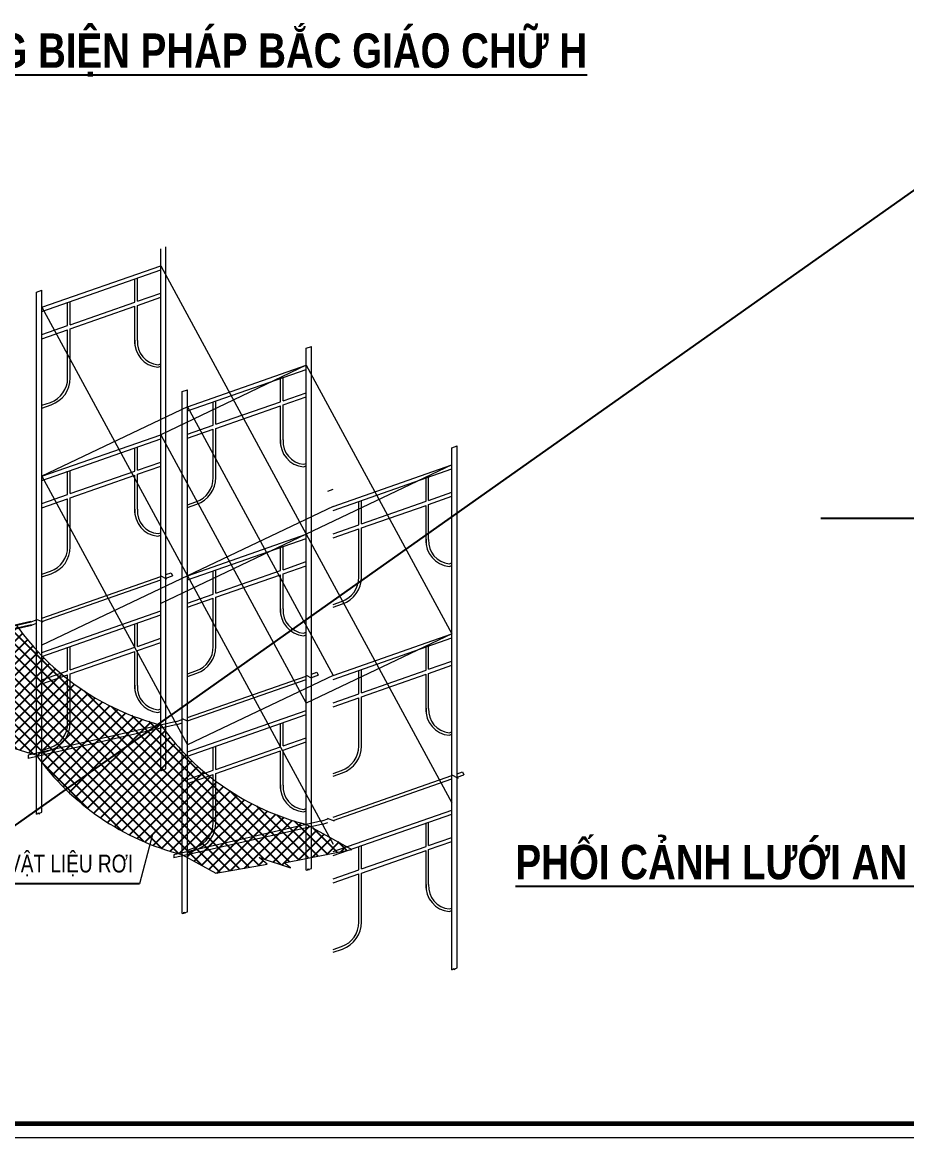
# Model space of a CAD drawing. Header units: millimetres. Extents: x 480521 to 6014615, y -961280 to 187869.
# Drawn here: x 760062 to 767653, y 134409 to 143992 of the extents above; entities that cross this region are included whole.
import ezdxf
from ezdxf.enums import TextEntityAlignment as Align

# ---------------------------------------------------------------- set-up
doc = ezdxf.new("R2010")
doc.units = ezdxf.units.MM
doc.header["$LTSCALE"] = 600
doc.header["$MEASUREMENT"] = 0
doc.layers.get('0').update_dxf_attribs({"lineweight": 0})
doc.layers.get('Defpoints').update_dxf_attribs({"lineweight": 0})
doc.layers.add('6', color=6, linetype='Continuous')
doc.layers.add('LAYER3', color=4, linetype='Continuous')
doc.layers.add('KCS_Plotter', color=11, linetype='Continuous', plot=False)
for name, color, linetype, lineweight in [('Khungten_LCDI', 7, 'Continuous', 25), ('LC Net thay', 7, 'Continuous', 25), ('LC Text1', 3, 'Continuous', 20), ('LC Text2', 7, 'Continuous', 25)]:
    doc.layers.add(name, color=color, linetype=linetype, lineweight=lineweight)
doc.styles.add('Khungten', font='VHAVAN.TTF', dxfattribs={"width": 0.9, "height": 5000})
doc.styles.add('LC 1', font='VHAVANB.TTF')
doc.styles.add('LC3', font='VHARIALB.TTF', dxfattribs={"width": 0.8})
doc.styles.add('style2', font='VHAVANB.TTF')
doc.styles.add('Title', font='VHBLACK.TTF')

# ---------------------------------------------------------------- blocks, each defined once
blk = doc.blocks.new('lcdi fix')
at = {"layer": 'Defpoints', "lineweight": 0}
blk.add_lwpolyline([(-1200, -14850), (-1200, 14850), (40800, 14850), (40800, -14850)], close=True, dxfattribs=at)
at = {"layer": 'Khungten_LCDI', "color": 5, "lineweight": 60}
blk.add_lwpolyline([(0, -14650), (0, 14650), (40600, 14650), (40600, -14650)], close=True, dxfattribs=at)
at = {"color": 7, "style": 'Khungten', "width": 0.8}
for tag, p in [('REVISION', (39499, -10746)), ('NGAYHT', (39546, -11609))]:
    blk.add_attdef(tag, text='', height=200, dxfattribs=at).set_placement(p, align=Align.CENTER)
at = {"layer": 'LC Text1', "color": 3, "style": 'LC 1', "width": 1.834006}
for tag, p, p2 in [('TENBANVE1', (36913, -8886), (40339, -8886)), ('TENBANVE2', (36913, -9562), (40339, -9562))]:
    blk.add_attdef(tag, text='', height=250, dxfattribs=at).set_placement(p, p2, align=Align.FIT)
at = {"layer": 'LC Text1', "style": 'Title', "width": 0.7}
blk.add_attdef('SOBANVE', text='', height=250, dxfattribs=at).set_placement((39562, -13896), align=Align.CENTER)
blk = doc.blocks.new('TIEUDE1')
at = {"layer": 'LC Text2', "color": 7, "style": 'LC 1'}
blk.add_attdef('TIªU§Ò', text='', height=5, dxfattribs=at).set_placement((0, 0), align=Align.BOTTOM_CENTER)
blk.add_attdef('TL', text='', height=3, dxfattribs=at).set_placement((0, -2), align=Align.TOP_CENTER)
blk = doc.blocks.new('*X25')
at = {"color": 0}
for p, q in [((597.18, 508.79), (617.96, 529.58)), ((598.93, 507.01), (622.36, 530.44)), ((600.73, 505.27), (625.26, 529.8)), ((694.65, 450.87), (616.27, 529.24)), ((697.64, 451.4), (619.23, 529.82)), ((700.64, 451.94), (622.18, 530.4)), ((589.09, 518.38), (596.8, 526.09)), ((590.76, 516.52), (601.19, 526.94)), ((592.28, 514.5), (603.84, 526.06)), ((593.86, 512.54), (609.17, 527.85)), ((633.81, 486.95), (595, 525.76)), ((595.49, 510.64), (613.56, 528.71)), ((597.99, 527.28), (598.54, 527.83)), ((661.02, 463.28), (598, 526.3)), ((667.94, 459.9), (600.74, 527.09)), ((602.59, 503.6), (627.14, 528.15)), ((605.54, 525.83), (604.45, 526.92)), ((604.47, 526.69), (604.77, 526.98)), ((604.51, 501.98), (628.92, 526.39)), ((678.77, 456.14), (607.4, 527.5)), ((685.99, 452.45), (610.36, 528.08)), ((691.65, 450.33), (613.31, 528.66)), ((583.45, 523.35), (583.87, 523.77)), ((585.33, 521.69), (588.18, 524.54)), ((615.97, 494.19), (586.01, 524.15)), ((587.21, 520.03), (592.49, 525.31)), ((622.95, 490.74), (589, 524.69)), ((628.72, 488.51), (592, 525.23)), ((673.69, 457.68), (606.04, 525.33)), ((606.48, 500.42), (630.43, 524.36)), ((608.51, 498.91), (631.99, 522.39)), ((610.6, 497.47), (633.61, 520.47)), ((612.75, 496.08), (635.28, 518.61)), ((614.97, 494.76), (637.01, 516.8)), ((617.24, 493.5), (638.8, 515.06)), ((605.21, 501.41), (592.89, 513.73)), ((619.58, 492.3), (640.65, 513.37)), ((621.98, 491.17), (642.55, 511.73)), ((624.46, 490.11), (644.5, 510.15)), ((627, 489.12), (646.52, 508.64)), ((629.62, 488.2), (648.6, 507.17)), ((632.33, 487.37), (650.73, 505.77)), ((703.64, 452.48), (649.65, 506.47)), ((634.9, 486.41), (652.92, 504.43)), ((636.41, 484.38), (655.18, 503.15)), ((637.98, 482.41), (657.5, 501.94)), ((705.21, 454.45), (657.93, 501.73)), ((639.6, 480.5), (659.89, 500.79)), ((641.28, 478.64), (662.34, 499.71)), ((643.01, 476.84), (664.87, 498.7)), ((644.81, 475.1), (667.47, 497.77)), ((710.51, 452.68), (664.25, 498.94)), ((646.65, 473.41), (670.15, 496.91)), ((648.55, 471.78), (672.91, 496.14)), ((713.07, 453.66), (669.67, 497.06)), ((650.51, 470.2), (674.55, 494.24)), ((652.53, 468.68), (676.11, 492.26)), ((654.6, 467.22), (677.71, 490.33)), ((656.74, 465.82), (679.38, 488.46)), ((650.73, 470.03), (636.49, 484.27)), ((658.93, 464.47), (681.1, 486.65)), ((661.18, 463.19), (682.88, 484.89)), ((663.5, 461.97), (684.71, 483.18)), ((665.88, 460.82), (686.6, 481.53)), ((668.33, 459.73), (688.54, 479.94)), ((670.85, 458.71), (690.54, 478.41)), ((673.44, 457.77), (692.6, 476.93)), ((676.1, 456.9), (694.71, 475.51)), ((678.85, 456.11), (696.89, 474.15)), ((716.02, 454.24), (694.81, 475.45)), ((681.3, 455.03), (699.13, 472.85)), ((683.58, 453.77), (701.43, 471.62)), ((685.87, 452.52), (703.79, 470.45)), ((718.98, 454.82), (702.94, 470.86)), ((688.15, 451.27), (706.22, 469.34)), ((690.55, 450.13), (708.72, 468.3)), ((694.86, 450.9), (711.29, 467.34)), ((721.93, 455.4), (709.23, 468.11)), ((699.16, 451.68), (713.94, 466.45)), ((705.4, 454.38), (716.67, 465.64)), ((708.06, 453.5), (719.25, 464.69)), ((711.43, 453.34), (721.53, 463.44)), ((724.89, 455.98), (714.63, 466.24)), ((727.84, 456.56), (720.28, 464.12)), ((715.83, 454.2), (723.81, 462.18)), ((720.23, 455.06), (726.09, 460.93)), ((730.8, 457.14), (728.13, 459.81)), ((724.63, 455.93), (728.37, 459.67)), ((729.03, 456.79), (730.66, 458.42)), ((703.47, 452.45), (704.94, 453.91)), ((710.71, 452.61), (711.41, 453.32)), ((713.36, 451.73), (713.38, 451.75))]:
    blk.add_line(p, q, dxfattribs=at)

msp = doc.modelspace()

# ---------------------------------------------------------------- linework, layer by layer
at = {"color": 3}
for p, q in [((761249.364, 137562.15), (761249.364, 142046.871)), ((761293.722, 137577.665), (761293.722, 142062.385)), ((760229.13, 141543.176), (761249.364, 141900.017)), ((760229.13, 141507.931), (761249.364, 141864.773)), ((761249.364, 141900.017), (762499.467, 139593.294)), ((761027.574, 141587.478), (761027.574, 141787.198)), ((761049.753, 141595.235), (761049.753, 141794.956)), ((760183.364, 141674.022), (760229.13, 141690.029)), ((760184.772, 137189.794), (760184.772, 141674.514)), ((760229.13, 137205.309), (760229.13, 141690.029)), ((761049.753, 141595.235), (761249.364, 141665.052)), ((761049.753, 141559.991), (761249.364, 141629.807)), ((760229.13, 141543.176), (761479.232, 139236.453)), ((760450.92, 141385.785), (760450.92, 141585.505)), ((760473.099, 141393.543), (760473.099, 141593.263)), ((760473.099, 141393.543), (761027.574, 141587.478)), ((760473.099, 141358.298), (761027.574, 141552.233)), ((761027.574, 141229.256), (761027.574, 141552.233)), ((761049.753, 141259.125), (761049.753, 141559.991)), ((760229.13, 141308.211), (760450.92, 141385.785)), ((760229.13, 141272.966), (760450.92, 141350.54)), ((760450.92, 140936.056), (760450.92, 141350.54)), ((760473.099, 140936.056), (760473.099, 141358.298)), ((762499.467, 141191.569), (762543.825, 141207.083)), ((762499.467, 136706.848), (762499.467, 141191.569)), ((762543.825, 136722.363), (762543.825, 141207.083)), ((761226.762, 141050.026), (761249.364, 141057.932)), ((761224.738, 141027.94), (761249.364, 141036.553)), ((762499.467, 141044.715), (761249.364, 140448.596)), ((761479.232, 140687.874), (762499.467, 141044.715)), ((761479.232, 140652.629), (762499.467, 141009.471)), ((762499.467, 141044.715), (763749.569, 138737.992)), ((762277.677, 140732.176), (762277.677, 140931.896)), ((762299.856, 140739.933), (762299.856, 140939.654)), ((761434.874, 140819.212), (761479.232, 140834.727)), ((761434.874, 136334.492), (761434.874, 140819.212)), ((761479.232, 136350.007), (761479.232, 140834.727)), ((762299.856, 140739.933), (762499.467, 140809.75)), ((762299.856, 140704.689), (762499.467, 140774.505)), ((760229.13, 140701.091), (760302.354, 140726.702)), ((760229.13, 140677.594), (760309.677, 140705.766)), ((761479.232, 140687.874), (760229.13, 140091.755)), ((761479.232, 140687.874), (762729.335, 138381.151)), ((761701.022, 140530.483), (761701.022, 140730.204)), ((761723.201, 140538.241), (761723.201, 140737.961)), ((761723.201, 140538.241), (762277.677, 140732.176)), ((761723.201, 140502.996), (762277.677, 140696.931)), ((762277.677, 140373.954), (762277.677, 140696.931)), ((762299.856, 140403.824), (762299.856, 140704.689)), ((761479.232, 140452.909), (761701.022, 140530.483)), ((761479.232, 140417.664), (761701.022, 140495.238)), ((761701.022, 140080.754), (761701.022, 140495.238)), ((761723.201, 140080.754), (761723.201, 140502.996)), ((760229.13, 140091.755), (761249.364, 140448.596)), ((760229.13, 140056.51), (761249.364, 140413.351)), ((761249.364, 140448.596), (762499.467, 138141.872)), ((761027.574, 140136.057), (761027.574, 140335.777)), ((761049.753, 140143.814), (761049.753, 140343.534)), ((763749.569, 140336.267), (763793.927, 140351.781)), ((763749.569, 135851.546), (763749.569, 140336.267)), ((763793.927, 135867.061), (763793.927, 140351.781)), ((761049.753, 140143.814), (761249.364, 140213.631)), ((762476.864, 140194.724), (762499.467, 140202.63)), ((760450.92, 139934.364), (760450.92, 140134.084)), ((760473.099, 139942.121), (760473.099, 140141.841)), ((760473.099, 139942.121), (761027.574, 140136.057)), ((760473.099, 139906.876), (761027.574, 140100.812)), ((761027.574, 139777.834), (761027.574, 140100.812)), ((761049.753, 140108.569), (761249.364, 140178.386)), ((761049.753, 139807.704), (761049.753, 140108.569)), ((762474.84, 140172.638), (762499.467, 140181.251)), ((763749.569, 140189.413), (762499.467, 139593.294)), ((762729.335, 139832.572), (763749.569, 140189.413)), ((762729.335, 139797.327), (763749.569, 140154.169)), ((760229.13, 140091.755), (761479.232, 137785.031)), ((763527.779, 139876.874), (763527.779, 140076.594)), ((763549.958, 139884.631), (763549.958, 140084.352)), ((760229.13, 139856.789), (760450.92, 139934.364)), ((760473.099, 139484.634), (760473.099, 139906.876)), ((762683.569, 139963.418), (762729.335, 139979.425)), ((763549.958, 139884.631), (763749.569, 139954.448)), ((763549.958, 139849.387), (763749.569, 139919.203)), ((760229.13, 139821.545), (760450.92, 139899.119)), ((760450.92, 139484.634), (760450.92, 139899.119)), ((761479.232, 139845.789), (761552.457, 139871.4)), ((761479.232, 139822.292), (761559.779, 139850.464)), ((762729.335, 139832.572), (761479.232, 139236.453)), ((762951.125, 139675.181), (762951.125, 139874.902)), ((762973.304, 139682.939), (762973.304, 139882.659)), ((762973.304, 139682.939), (763527.779, 139876.874)), ((762973.304, 139647.694), (763527.779, 139841.629)), ((763527.779, 139518.652), (763527.779, 139841.629)), ((763549.958, 139548.522), (763549.958, 139849.387)), ((762729.335, 139597.607), (762951.125, 139675.181)), ((762729.335, 139562.362), (762951.125, 139639.936)), ((762951.125, 139225.452), (762951.125, 139639.936)), ((762973.304, 139225.452), (762973.304, 139647.694)), ((761224.738, 139576.518), (761249.364, 139585.132)), ((761226.762, 139598.605), (761249.364, 139606.51)), ((762499.467, 139593.294), (761249.364, 138997.174)), ((761479.232, 139236.453), (762499.467, 139593.294)), ((761479.232, 139201.208), (762499.467, 139558.049)), ((762499.467, 139593.294), (763749.569, 137286.57)), ((762277.677, 139280.755), (762277.677, 139480.475)), ((762299.856, 139288.512), (762299.856, 139488.232)), ((762299.856, 139288.512), (762499.467, 139358.329)), ((763726.967, 139339.422), (763749.569, 139347.328)), ((760229.13, 139249.669), (760302.354, 139275.28)), ((760229.13, 139226.173), (760309.677, 139254.345)), ((761479.232, 139236.453), (760229.13, 138640.333)), ((761244.419, 139238.116), (761300.319, 139211.515)), ((761293.722, 139246.291), (761340.324, 139262.591)), ((761293.722, 139216.921), (761352.199, 139237.374)), ((761340.324, 139262.591), (761352.199, 139237.374)), ((761479.232, 139236.453), (762729.335, 136929.729)), ((761701.022, 139079.062), (761701.022, 139278.782)), ((761723.201, 139086.819), (761723.201, 139286.539)), ((761723.201, 139086.819), (762277.677, 139280.755)), ((761723.201, 139051.574), (762277.677, 139245.51)), ((762277.677, 138922.532), (762277.677, 139245.51)), ((762299.856, 139253.267), (762499.467, 139323.084)), ((762299.856, 138952.402), (762299.856, 139253.267)), ((763724.943, 139317.336), (763749.569, 139325.949)), ((760229.13, 138873.935), (761249.364, 139230.777)), ((760229.13, 138844.565), (761249.364, 139201.406)), ((761479.232, 139001.487), (761701.022, 139079.062)), ((761479.232, 138966.243), (761701.022, 139043.817)), ((761701.022, 138629.332), (761701.022, 139043.817)), ((761723.201, 138629.332), (761723.201, 139051.574)), ((762729.335, 138990.487), (762802.559, 139016.098)), ((762729.335, 138966.99), (762809.881, 138995.162)), ((760135.124, 138841.056), (760184.772, 138858.42)), ((760179.643, 138863.036), (760238.206, 138841.755)), ((760229.13, 138578.129), (761249.364, 138934.971)), ((760229.13, 138542.885), (761249.364, 138899.726)), ((760140.762, 138813.458), (760184.772, 138829.05)), ((761027.574, 138622.431), (761027.574, 138822.152)), ((761049.753, 138630.189), (761049.753, 138829.909)), ((761049.753, 138630.189), (761249.364, 138700.005)), ((761049.753, 138594.944), (761249.364, 138664.761)), ((762474.84, 138721.216), (762499.467, 138729.83)), ((762476.864, 138743.303), (762499.467, 138751.208)), ((763749.569, 138737.992), (762499.467, 138141.872)), ((762729.335, 138381.151), (763749.569, 138737.992)), ((762729.335, 138345.906), (763749.569, 138702.747)), ((760450.92, 138420.738), (760450.92, 138620.459)), ((760473.099, 138428.496), (760473.099, 138628.216)), ((760473.099, 138428.496), (761027.574, 138622.431)), ((760473.099, 138393.251), (761027.574, 138587.186)), ((761027.574, 138264.209), (761027.574, 138587.186)), ((761049.753, 138294.079), (761049.753, 138594.944)), ((763527.779, 138425.453), (763527.779, 138625.173)), ((763549.958, 138433.21), (763549.958, 138632.93)), ((763549.958, 138433.21), (763749.569, 138503.027)), ((763549.958, 138397.965), (763749.569, 138467.782)), ((760229.13, 138343.164), (760450.92, 138420.738)), ((760229.13, 138307.919), (760450.92, 138385.494)), ((760450.92, 137971.009), (760450.92, 138385.494)), ((760473.099, 137971.009), (760473.099, 138393.251)), ((761479.232, 138394.367), (761552.457, 138419.978)), ((761479.232, 138370.871), (761559.779, 138399.043)), ((762729.335, 138381.151), (761479.232, 137785.031)), ((761479.232, 138018.633), (762499.467, 138375.475)), ((762493.77, 138384.757), (762548.281, 138356.087)), ((762543.825, 138390.989), (762590.427, 138407.289)), ((762543.825, 138361.619), (762602.301, 138382.072)), ((762590.427, 138407.289), (762602.301, 138382.072)), ((762951.125, 138223.76), (762951.125, 138423.48)), ((762973.304, 138231.517), (762973.304, 138431.237)), ((762973.304, 138231.517), (763527.779, 138425.453)), ((762973.304, 138196.272), (763527.779, 138390.208)), ((763527.779, 138067.23), (763527.779, 138390.208)), ((763549.958, 138097.1), (763549.958, 138397.965)), ((761479.232, 137989.263), (762499.467, 138346.104)), ((762729.335, 138146.185), (762951.125, 138223.76)), ((762729.335, 138110.941), (762951.125, 138188.515)), ((762951.125, 137774.03), (762951.125, 138188.515)), ((762973.304, 137774.03), (762973.304, 138196.272)), ((761226.762, 138084.98), (761249.364, 138092.885)), ((761224.738, 138062.893), (761249.364, 138071.507)), ((761385.226, 137985.754), (761434.874, 138003.118)), ((761429.379, 138012.041), (761483.89, 137986.238)), ((761479.232, 137722.827), (762499.467, 138079.669)), ((761479.232, 137687.583), (762499.467, 138044.424)), ((761385.226, 137985.754), (760110.905, 137695.116)), ((761390.865, 137958.156), (760111.565, 137667.4)), ((761390.865, 137958.156), (761434.874, 137973.748)), ((762277.677, 137767.129), (762277.677, 137966.85)), ((762299.856, 137774.887), (762299.856, 137974.607)), ((763726.967, 137888.001), (763749.569, 137895.906)), ((762299.856, 137774.887), (762499.467, 137844.703)), ((762299.856, 137739.642), (762499.467, 137809.459)), ((763724.943, 137865.914), (763749.569, 137874.528)), ((760229.13, 137736.044), (760302.354, 137761.655)), ((760229.13, 137712.547), (760309.677, 137740.72)), ((761701.022, 137565.436), (761701.022, 137765.157)), ((761723.201, 137573.194), (761723.201, 137772.914)), ((761723.201, 137573.194), (762277.677, 137767.129)), ((761723.201, 137537.949), (762277.677, 137731.884)), ((762277.677, 137408.907), (762277.677, 137731.884)), ((762299.856, 137438.777), (762299.856, 137739.642)), ((760110.905, 137695.116), (760111.565, 137667.4)), ((761249.364, 137562.15), (761261.507, 137566.398)), ((761261.507, 137566.398), (761262.182, 137573.81)), ((761262.182, 137573.81), (761273.68, 137561.923)), ((761273.68, 137561.923), (761274.691, 137571.009)), ((761274.691, 137571.009), (761293.722, 137577.665)), ((761479.232, 137487.862), (761701.022, 137565.436)), ((761479.232, 137452.617), (761701.022, 137530.192)), ((761701.022, 137115.707), (761701.022, 137530.192)), ((761723.201, 137115.707), (761723.201, 137537.949)), ((762729.335, 137539.065), (762802.559, 137564.676)), ((762729.335, 137515.569), (762809.881, 137543.741)), ((762729.335, 137163.331), (763749.569, 137520.173)), ((763743.225, 137529.787), (763803.355, 137498.161)), ((763793.927, 137535.687), (763840.529, 137551.987)), ((763793.927, 137506.317), (763852.404, 137526.77)), ((763840.529, 137551.987), (763852.404, 137526.77)), ((762729.335, 137133.961), (763749.569, 137490.802)), ((762476.864, 137229.678), (762499.467, 137237.583)), ((762729.335, 136867.525), (763749.569, 137224.367)), ((760184.772, 137189.794), (760196.915, 137194.041)), ((760196.915, 137194.041), (760197.589, 137201.454)), ((760197.589, 137201.454), (760209.088, 137189.567)), ((760209.088, 137189.567), (760210.098, 137198.652)), ((760210.098, 137198.652), (760229.13, 137205.309)), ((762635.329, 137130.452), (761361.007, 136839.814)), ((762474.84, 137207.591), (762499.467, 137216.205)), ((762635.329, 137130.452), (762684.977, 137147.817)), ((762679.869, 137153.436), (762739.999, 137131.297)), ((762729.335, 136832.281), (763749.569, 137189.122)), ((762640.967, 137102.854), (761361.667, 136812.098)), ((762500.178, 137100.554), (762891.084, 136885.659)), ((762640.967, 137102.854), (762684.977, 137118.446)), ((763527.779, 136911.827), (763527.779, 137111.548)), ((763549.958, 136919.585), (763549.958, 137119.305)), ((761179.75, 137015.198), (761066.979, 136590.029)), ((763549.958, 136919.585), (763749.569, 136989.401)), ((763549.958, 136884.34), (763749.569, 136954.157)), ((761361.007, 136839.814), (761361.667, 136812.098)), ((761431.345, 136841.958), (761723.484, 136681.36)), ((761479.232, 136880.742), (761552.457, 136906.353)), ((761479.232, 136857.245), (761559.779, 136885.418)), ((762308.529, 136771.306), (762891.084, 136885.659)), ((762951.125, 136710.134), (762951.125, 136909.855)), ((762973.304, 136717.892), (762973.304, 136917.612)), ((762973.304, 136717.892), (763527.779, 136911.827)), ((762973.304, 136682.647), (763527.779, 136876.582)), ((763527.779, 136553.605), (763527.779, 136876.582)), ((763549.958, 136583.475), (763549.958, 136884.34)), ((761723.484, 136681.36), (762162.268, 136760.063)), ((762094.762, 136816.279), (762364.783, 136726.333)), ((762162.268, 136760.063), (762094.762, 136816.279)), ((762364.783, 136726.333), (762308.529, 136771.306)), ((762499.467, 136706.848), (762511.61, 136711.096)), ((762511.61, 136711.096), (762512.284, 136718.508)), ((762512.284, 136718.508), (762523.783, 136706.621)), ((762523.783, 136706.621), (762524.793, 136715.707)), ((762524.793, 136715.707), (762543.825, 136722.363)), ((762729.335, 136632.56), (762951.125, 136710.134)), ((762729.335, 136597.315), (762951.125, 136674.89)), ((762951.125, 136260.405), (762951.125, 136674.89)), ((762973.304, 136260.405), (762973.304, 136682.647)), ((763724.943, 136352.289), (763749.569, 136360.903)), ((763726.967, 136374.376), (763749.569, 136382.281)), ((761434.874, 136334.492), (761447.017, 136338.739)), ((761447.017, 136338.739), (761447.692, 136346.152)), ((761447.692, 136346.152), (761459.19, 136334.265)), ((761459.19, 136334.265), (761460.2, 136343.35)), ((761460.2, 136343.35), (761479.232, 136350.007)), ((762729.335, 136025.44), (762802.559, 136051.051)), ((762729.335, 136001.943), (762809.881, 136030.116)), ((763749.569, 135851.546), (763761.712, 135855.794)), ((763761.712, 135855.794), (763762.387, 135863.206)), ((763762.387, 135863.206), (763773.885, 135851.319)), ((763773.885, 135851.319), (763774.895, 135860.405)), ((763774.895, 135860.405), (763793.927, 135867.061))]:
    msp.add_line(p, q, dxfattribs=at)
for centre, radius, start, end in [((761244.594, 141244.593), 217.561, 175.7342684, 264.7635625), ((761244.594, 141244.593), 195.382, 175.7342684, 264.7635625), ((760229.13, 140936.056), 221.79, 289.2779957, 0), ((760229.13, 140936.056), 243.969, 289.2779957, 0), ((762494.696, 140389.291), 217.561, 175.7342684, 264.7635625), ((762494.696, 140389.291), 195.382, 175.7342684, 264.7635625), ((761479.232, 140080.754), 221.79, 289.2779957, 0), ((761479.232, 140080.754), 243.969, 289.2779957, 0), ((761244.594, 139793.171), 217.561, 175.7342684, 264.7635625), ((761244.594, 139793.171), 195.382, 175.7342684, 264.7635625), ((763744.798, 139533.989), 217.561, 175.7342684, 264.7635625), ((763744.798, 139533.989), 195.382, 175.7342684, 264.7635625), ((760229.13, 139484.634), 221.79, 289.2779957, 0), ((760229.13, 139484.634), 243.969, 289.2779957, 0), ((762729.335, 139225.452), 221.79, 289.2779957, 0), ((762729.335, 139225.452), 243.969, 289.2779957, 0), ((762494.696, 138937.869), 217.561, 175.7342684, 264.7635625), ((762494.696, 138937.869), 195.382, 175.7342684, 264.7635625), ((761789.315, 140060.338), 2172.47, 215.1261689, 255.6280885), ((761479.232, 138629.332), 221.79, 289.2779957, 0), ((761479.232, 138629.332), 243.969, 289.2779957, 0), ((760720.483, 139801.743), 2172.47, 215.1261689, 255.6280885), ((761244.594, 138279.546), 217.561, 175.7342684, 264.7635625), ((761244.594, 138279.546), 195.382, 175.7342684, 264.7635625), ((763744.798, 138082.567), 217.561, 175.7342684, 264.7635625), ((763744.798, 138082.567), 195.382, 175.7342684, 264.7635625), ((760229.13, 137971.009), 221.79, 289.2779957, 0), ((760229.13, 137971.009), 243.969, 289.2779957, 0), ((763043.109, 139235.319), 2202.725, 215.5106837, 255.7305788), ((762729.335, 137774.03), 221.79, 289.2779957, 0), ((762729.335, 137774.03), 243.969, 289.2779957, 0), ((761974.277, 138976.724), 2202.725, 215.5106837, 255.7305788), ((762494.696, 137424.244), 217.561, 175.7342684, 264.7635625), ((762494.696, 137424.244), 195.382, 175.7342684, 264.7635625), ((761479.232, 137115.707), 221.79, 289.2779957, 0), ((761479.232, 137115.707), 243.969, 289.2779957, 0), ((763744.798, 136568.942), 217.561, 175.7342684, 264.7635625), ((763744.798, 136568.942), 195.382, 175.7342684, 264.7635625), ((762729.335, 136260.405), 221.79, 289.2779957, 0), ((762729.335, 136260.405), 243.969, 289.2779957, 0)]:
    msp.add_arc(centre, radius, start, end, dxfattribs=at)
at = {"layer": '6'}
msp.add_line((766915.445, 139732.821), (778263.06, 139732.821), dxfattribs=at)
at = {"layer": 'KCS_Plotter'}
msp.add_line((756204.637, 134409.193), (781404.637, 152229.194), dxfattribs=at)
at = {"layer": 'LAYER3'}
for p, q in [((760135.124, 138841.056), (758860.802, 138550.418)), ((760140.762, 138813.458), (758861.462, 138522.702)), ((761066.979, 136590.029), (758373.628, 136590.029))]:
    msp.add_line(p, q, dxfattribs=at)

# ---------------------------------------------------------------- block references
at = {"layer": 'LAYER3', "xscale": 27.72376611971868, "yscale": 27.72376611971868, "zscale": 27.72376611971868}
msp.add_blockref('*X25', (742585.932, 124203.274), dxfattribs=at)
at = {"layer": 'LC Net thay', "xscale": 0.6000000155618168, "yscale": 0.6000000155618168, "zscale": 0.6000000155618168}
msp.add_blockref('lcdi fix', (756924.637, 143319.193), dxfattribs=at)
at = {"layer": 'LC Text2'}
ref = msp.add_blockref('TIEUDE1', (761600.441, 143511.966), dxfattribs=dict(at, xscale=60.00000000003865, yscale=60.00000000003865, zscale=60.00000000003865))
ref.add_attrib('TIªU§Ò', '%%UmÆt ®øng biÖn ph¸p b¾c gi¸o ch÷ h', dxfattribs={"color": 7, "height": 295.46488, "style": 'LC3', "width": 0.8}).set_placement((761600.441, 143511.966), align=Align.BOTTOM_CENTER)
ref = msp.add_blockref('TIEUDE1', (766490.169, 136540.8), dxfattribs=dict(at, xscale=60.00000000003865, yscale=60.00000000003865, zscale=60.00000000003865))
ref.add_attrib('TIªU§Ò', '%%Uphèi c¶nh l\xadíi an toµn', dxfattribs={"color": 7, "height": 295.46488, "style": 'LC3', "width": 0.8}).set_placement((766490.169, 136540.8), align=Align.BOTTOM_CENTER)

# ---------------------------------------------------------------- texts
at = {"style": 'style2', "width": 0.8}
msp.add_text('l\xadíi an toµn ®ì vËt liÖu r¬i', height=152.54206, dxfattribs=at).set_placement((758405.291, 136687.861))

doc.saveas('drawing.dxf')
